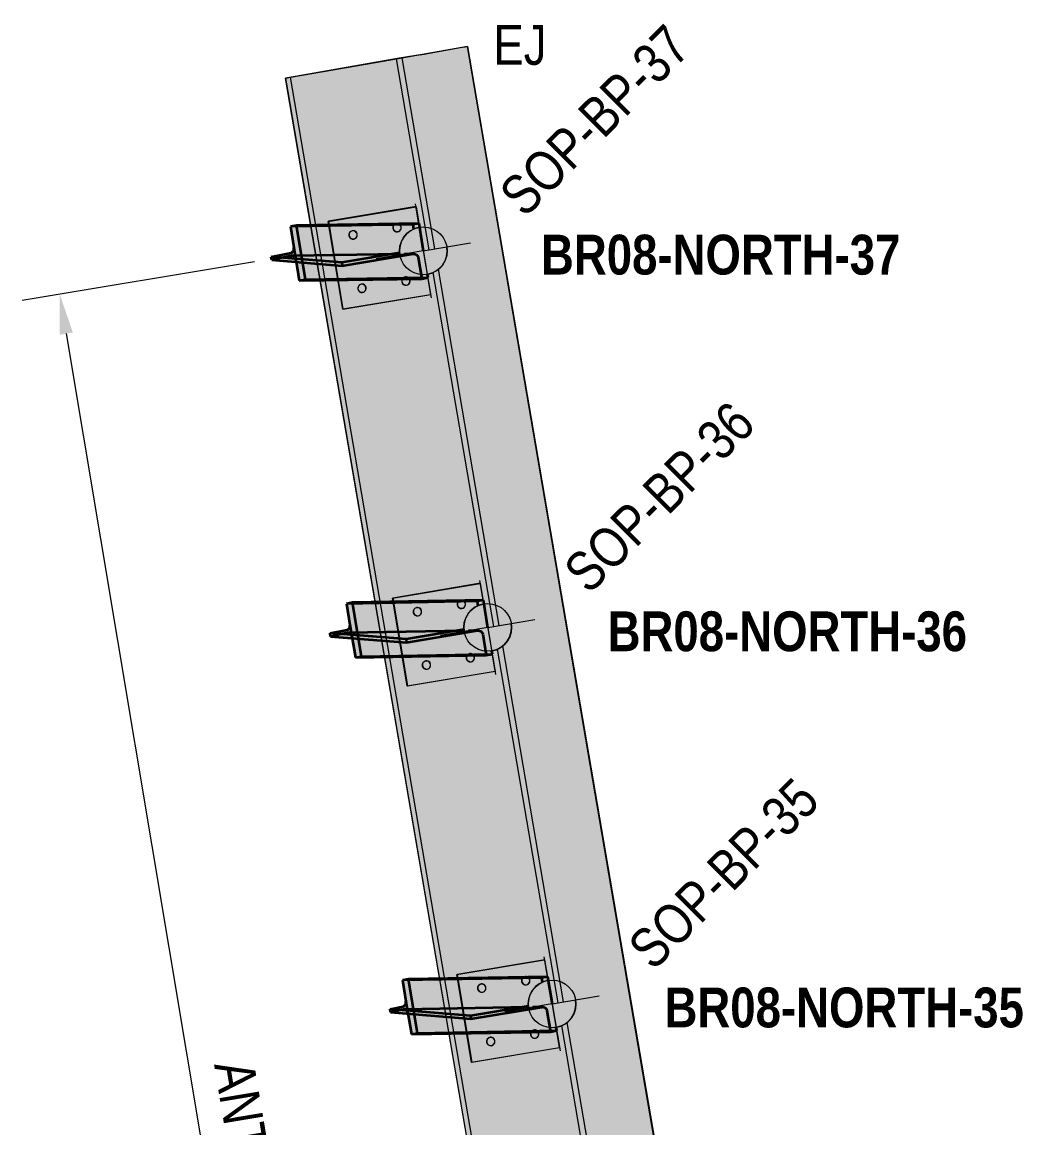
# Model space of a CAD drawing. Header units: metres. Extents: x 4 to 45, y -1 to 1222.
# Drawn here: x 41.039 to 44.187, y 1218.889 to 1222.362 of the extents above; entities that cross this region are included whole.
import ezdxf

# ---------------------------------------------------------------- set-up
doc = ezdxf.new("R2010")
doc.units = ezdxf.units.M
doc.layers.get('Defpoints').update_dxf_attribs({"color": 41})
for name, color, linetype, lineweight in [('A-ANNO-DIMS', 7, 'Continuous', 9), ('A-ANNO-NOTE', 7, 'Continuous', 9), ('A-FLOR', 7, 'Continuous', 50), ('A-GENM', 7, 'Continuous', 35), ('A-GENM-IDEN', 7, 'Continuous', 18), ('G-ANNO-TEXT', 7, 'Continuous', 9), ('S-FNDN-IDEN', 7, 'Continuous', 18), ('S-FSTN', 7, 'Continuous', 18)]:
    doc.layers.add(name, color=color, linetype=linetype, lineweight=lineweight)
doc.styles.add('Arial Narrow_4', font='ARIALN.TTF', dxfattribs={"height": 0.125})
doc.styles.add('Arial Narrow_B_1', font='ARIALNB.TTF', dxfattribs={"height": 0.125})
doc.dimstyles.new('Dimension_Standard_O__mm_', dxfattribs={"dimscale": 0.3048, "dimtxt": 0.127929, "dimasz": 0.410105, "dimexe": 0.393701, "dimexo": 0.246063, "dimgap": 0.246063, "dimtad": 1, "dimdec": 0, "dimlfac": 1000, "dimzin": 0, "dimdsep": 46, "dimtxsty": 'Arial Narrow_4', "dimsah": 1, "dimcen": 0.09, "dimaunit": 1, "dimadec": 4, "dimazin": 0, "dimtfac": 1, "dimtdec": 4, "dimtix": 1, "dimtmove": 0, "dimatfit": 3, "dimfxl": 1, "dimtvp": 1, "dimtfill": 1, "dimtolj": 1, "dimtzin": 0, "dimlwd": 18, "dimlwe": 18, "dimarcsym": 2})

# ---------------------------------------------------------------- blocks, each defined once
blk = doc.blocks.new('BR08_GEN_POST_0 - 360UB_BASE-V17-DRG-2873221 - NORTHERN SCREEN POST - PLAN')
at = {"layer": 'A-GENM', "true_color": 0xc0c0c0}
for points in [[(339.5281, 1219.1831), (339.5472, 1219.1863), (339.5188, 1219.3559), (339.4997, 1219.3527), (339.5171, 1219.2491)], [(339.5171, 1219.2491), (339.511, 1219.2839), (339.5102, 1219.2785), (339.5077, 1219.2741), (339.504, 1219.2712), (339.5019, 1219.2705), (339.461, 1219.2621), (339.4626, 1219.2523), (339.5057, 1219.2608), (339.5102, 1219.2596), (339.5139, 1219.2564), (339.5164, 1219.2518)], [(339.5173, 1219.2477), (339.5164, 1219.2518), (339.5139, 1219.2564), (339.5101, 1219.2596), (339.506, 1219.2607), (339.5019, 1219.2603), (339.4626, 1219.2523), (339.5171, 1219.2477)], [(339.5281, 1219.1831), (339.9652, 1219.1908), (339.9848, 1219.1941), (339.5472, 1219.1863), (339.538, 1219.1848)]]:
    blk.add_hatch(color=9, dxfattribs=at).paths.add_polyline_path(points)
h = blk.add_hatch(color=9, dxfattribs=at)
h.paths.add_polyline_path([(339.5472, 1219.1863), (339.9848, 1219.1941), (339.9831, 1219.2044), (339.9824, 1219.2048), (339.97, 1219.2782), (339.9707, 1219.2783), (339.9564, 1219.3636), (339.5188, 1219.3559), (339.538, 1219.2414)])
h.paths.add_polyline_path([(339.896, 1219.2657), (339.8951, 1219.2745), (339.8951, 1219.2824), (339.896, 1219.2902), (339.8978, 1219.2985), (339.9003, 1219.306), (339.9038, 1219.3135), (339.9081, 1219.3205), (339.9131, 1219.327), (339.9187, 1219.333), (339.925, 1219.3382), (339.9319, 1219.3428), (339.9392, 1219.3466), (339.9468, 1219.3495), (339.9548, 1219.3516), (339.9576, 1219.3516), (339.9697, 1219.2782), (339.8964, 1219.2658)])
at = {"layer": 'A-GENM'}
for p, q in [((339.9368, 1219.3604), (339.4997, 1219.3527)), ((339.5188, 1219.3559), (339.4997, 1219.3527)), ((339.4997, 1219.3527), (339.5108, 1219.2866)), ((339.9564, 1219.3636), (339.5188, 1219.3559)), ((339.5472, 1219.1863), (339.5188, 1219.3559)), ((339.9564, 1219.3636), (339.9368, 1219.3604)), ((339.9368, 1219.3604), (339.9391, 1219.3465)), ((339.9709, 1219.277), (339.9564, 1219.3636)), ((339.5108, 1219.2866), (339.5171, 1219.2491)), ((339.461, 1219.2621), (339.5019, 1219.2705)), ((339.7135, 1219.241), (339.461, 1219.2621)), ((339.4626, 1219.2523), (339.461, 1219.2621)), ((339.5035, 1219.2606), (339.4626, 1219.2523)), ((339.4626, 1219.2523), (339.7152, 1219.2311)), ((339.8957, 1219.2677), (339.5052, 1219.2608)), ((339.5171, 1219.2491), (339.5281, 1219.1831)), ((339.8953, 1219.2713), (339.7135, 1219.241)), ((339.7135, 1219.241), (339.7152, 1219.2311)), ((339.7152, 1219.2311), (339.9378, 1219.2683)), ((339.9399, 1219.2685), (339.9095, 1219.268)), ((339.9541, 1219.2568), (339.9652, 1219.1908)), ((339.9848, 1219.1941), (339.9831, 1219.2044)), ((339.5281, 1219.1831), (339.9652, 1219.1908)), ((339.5281, 1219.1831), (339.5472, 1219.1863)), ((339.5472, 1219.1863), (339.9848, 1219.1941)), ((339.9652, 1219.1908), (339.9848, 1219.1941))]:
    blk.add_line(p, q, dxfattribs=at)
at = {"layer": 'A-GENM', "flags": 128}
for points in [[(339.5019, 1219.2705), (339.504, 1219.2712), (339.506, 1219.2724), (339.5077, 1219.2741), (339.5091, 1219.2762), (339.5102, 1219.2785), (339.5108, 1219.2811), (339.511, 1219.2839), (339.5108, 1219.2866)], [(339.5171, 1219.2491), (339.5164, 1219.2518), (339.5153, 1219.2542), (339.5139, 1219.2564), (339.5121, 1219.2582), (339.5101, 1219.2596), (339.508, 1219.2605), (339.5057, 1219.2608), (339.5035, 1219.2606)], [(339.9378, 1219.2683), (339.941, 1219.2685), (339.9441, 1219.268), (339.9471, 1219.2668), (339.9496, 1219.2649), (339.9518, 1219.2626), (339.9533, 1219.2599), (339.9541, 1219.2568)]]:
    blk.add_lwpolyline(points, dxfattribs=at)
blk = doc.blocks.new('BR08_GEN_POST_0 - 360UB_BASE-8745843-DRG-2873221 - NORTHERN SCREEN POST - PLAN')
at = {"layer": 'A-GENM', "true_color": 0xc0c0c0}
for points in [[(339.3523, 1220.3657), (339.3714, 1220.3689), (339.3429, 1220.5385), (339.3237, 1220.5352), (339.3509, 1220.3736)], [(339.3412, 1220.4317), (339.3351, 1220.4664), (339.3343, 1220.4611), (339.3318, 1220.4567), (339.3281, 1220.4538), (339.326, 1220.4531), (339.2727, 1220.4422), (339.2743, 1220.4323), (339.3299, 1220.4434), (339.3343, 1220.4422), (339.338, 1220.439), (339.3405, 1220.4344)], [(339.342, 1220.427), (339.3405, 1220.4344), (339.338, 1220.439), (339.3342, 1220.4422), (339.3301, 1220.4433), (339.326, 1220.4429), (339.2743, 1220.4323), (339.3417, 1220.427)], [(339.3523, 1220.3657), (339.7656, 1220.3736), (339.7827, 1220.3765), (339.3714, 1220.3689)]]:
    blk.add_hatch(color=9, dxfattribs=at).paths.add_polyline_path(points)
h = blk.add_hatch(color=9, dxfattribs=at)
h.paths.add_polyline_path([(339.3714, 1220.3689), (339.7827, 1220.3765), (339.781, 1220.3868), (339.7802, 1220.3872), (339.7678, 1220.4606), (339.7685, 1220.4608), (339.7539, 1220.5461), (339.3429, 1220.5385), (339.3706, 1220.3736)])
h.paths.add_polyline_path([(339.6938, 1220.4481), (339.6929, 1220.457), (339.6929, 1220.4649), (339.6937, 1220.4727), (339.6955, 1220.4807), (339.6981, 1220.4885), (339.7024, 1220.4973), (339.7059, 1220.503), (339.7109, 1220.5095), (339.7165, 1220.5154), (339.7228, 1220.5207), (339.7297, 1220.5252), (339.737, 1220.529), (339.7446, 1220.532), (339.7539, 1220.5343), (339.7553, 1220.5341), (339.7678, 1220.4606), (339.6942, 1220.4482)])
at = {"layer": 'A-GENM'}
for p, q in [((339.7345, 1220.5428), (339.3237, 1220.5352)), ((339.3429, 1220.5385), (339.3237, 1220.5352)), ((339.3237, 1220.5352), (339.3349, 1220.4692)), ((339.7541, 1220.5461), (339.3429, 1220.5385)), ((339.3714, 1220.3689), (339.3429, 1220.5385)), ((339.7541, 1220.5461), (339.7345, 1220.5428)), ((339.7345, 1220.5428), (339.7369, 1220.529)), ((339.7687, 1220.4595), (339.7541, 1220.5461)), ((339.2727, 1220.4422), (339.326, 1220.4531)), ((339.3349, 1220.4692), (339.3412, 1220.4317)), ((339.6931, 1220.4537), (339.5113, 1220.4233)), ((339.5113, 1220.4233), (339.2727, 1220.4422)), ((339.2743, 1220.4323), (339.2727, 1220.4422)), ((339.3276, 1220.4432), (339.2743, 1220.4323)), ((339.2743, 1220.4323), (339.513, 1220.4134)), ((339.6935, 1220.4501), (339.3293, 1220.4434)), ((339.3412, 1220.4317), (339.3523, 1220.3657)), ((339.5113, 1220.4233), (339.513, 1220.4134)), ((339.513, 1220.4134), (339.7356, 1220.4507)), ((339.7377, 1220.4509), (339.707, 1220.4504)), ((339.752, 1220.4393), (339.7631, 1220.3732)), ((339.7827, 1220.3765), (339.781, 1220.3868)), ((339.3523, 1220.3657), (339.7631, 1220.3732)), ((339.3523, 1220.3657), (339.3714, 1220.3689)), ((339.3714, 1220.3689), (339.7827, 1220.3765)), ((339.7631, 1220.3732), (339.7827, 1220.3765))]:
    blk.add_line(p, q, dxfattribs=at)
at = {"layer": 'A-GENM', "flags": 128}
for points in [[(339.326, 1220.4531), (339.3281, 1220.4538), (339.3301, 1220.455), (339.3318, 1220.4567), (339.3332, 1220.4588), (339.3343, 1220.4611), (339.3349, 1220.4637), (339.3351, 1220.4664), (339.3349, 1220.4692)], [(339.3412, 1220.4317), (339.3405, 1220.4344), (339.3394, 1220.4368), (339.338, 1220.439), (339.3362, 1220.4408), (339.3342, 1220.4422), (339.3321, 1220.4431), (339.3299, 1220.4434), (339.3276, 1220.4432)], [(339.7356, 1220.4507), (339.7388, 1220.4509), (339.7419, 1220.4504), (339.7449, 1220.4492), (339.7474, 1220.4474), (339.7496, 1220.445), (339.7511, 1220.4423), (339.752, 1220.4393)]]:
    blk.add_lwpolyline(points, dxfattribs=at)
blk = doc.blocks.new('BR08_GEN_POST_0 - 360UB_BASE-8745847-DRG-2873221 - NORTHERN SCREEN POST - PLAN')
at = {"layer": 'A-GENM', "true_color": 0xc0c0c0}
for points in [[(339.1758, 1221.5502), (339.195, 1221.5534), (339.1669, 1221.7231), (339.1477, 1221.7198), (339.1659, 1221.6104)], [(339.089, 1221.6152), (339.1536, 1221.628), (339.1581, 1221.6267), (339.1617, 1221.6236), (339.1642, 1221.6189), (339.1649, 1221.6163), (339.1589, 1221.651), (339.1581, 1221.6457), (339.1556, 1221.6413), (339.1519, 1221.6384), (339.1497, 1221.6377), (339.0874, 1221.6251)], [(339.1661, 1221.6089), (339.1642, 1221.6189), (339.1617, 1221.6236), (339.158, 1221.6268), (339.1539, 1221.6279), (339.1497, 1221.6275), (339.089, 1221.6152), (339.1649, 1221.609)], [(339.1758, 1221.5502), (339.5606, 1221.5561), (339.5802, 1221.5594), (339.195, 1221.5534)]]:
    blk.add_hatch(color=9, dxfattribs=at).paths.add_polyline_path(points)
h = blk.add_hatch(color=9, dxfattribs=at)
h.paths.add_polyline_path([(339.195, 1221.5534), (339.5802, 1221.5594), (339.5734, 1221.5968), (339.5655, 1221.6435), (339.5662, 1221.6436), (339.5521, 1221.729), (339.1669, 1221.7231), (339.1855, 1221.6104)])
h.paths.add_polyline_path([(339.4915, 1221.631), (339.4906, 1221.6398), (339.4906, 1221.6478), (339.4915, 1221.6556), (339.4932, 1221.6636), (339.4959, 1221.6714), (339.4993, 1221.6788), (339.5036, 1221.6858), (339.5086, 1221.6924), (339.5143, 1221.6983), (339.5206, 1221.7036), (339.5274, 1221.7081), (339.5347, 1221.7119), (339.5424, 1221.7149), (339.5503, 1221.717), (339.5531, 1221.717), (339.5655, 1221.6435), (339.492, 1221.6311)])
at = {"layer": 'A-GENM'}
for p, q in [((339.5325, 1221.7258), (339.1477, 1221.7198)), ((339.1669, 1221.7231), (339.1477, 1221.7198)), ((339.1477, 1221.7198), (339.1587, 1221.6538)), ((339.5521, 1221.729), (339.1669, 1221.7231)), ((339.195, 1221.5534), (339.1669, 1221.7231)), ((339.5521, 1221.729), (339.5325, 1221.7258)), ((339.5325, 1221.7258), (339.5348, 1221.7119)), ((339.5664, 1221.6423), (339.5521, 1221.729)), ((339.0874, 1221.6251), (339.1497, 1221.6377)), ((339.1587, 1221.6538), (339.1649, 1221.6163)), ((339.4908, 1221.6368), (339.309, 1221.6068)), ((339.3106, 1221.5969), (339.5333, 1221.6337)), ((339.5354, 1221.6339), (339.5059, 1221.6334)), ((339.309, 1221.6068), (339.0874, 1221.6251)), ((339.089, 1221.6152), (339.0874, 1221.6251)), ((339.1514, 1221.6278), (339.089, 1221.6152)), ((339.089, 1221.6152), (339.3106, 1221.5969)), ((339.4912, 1221.6332), (339.1531, 1221.628)), ((339.1649, 1221.6163), (339.1758, 1221.5502)), ((339.309, 1221.6068), (339.3106, 1221.5969)), ((339.5496, 1221.6222), (339.5606, 1221.5561)), ((339.5802, 1221.5594), (339.5785, 1221.5697)), ((339.1758, 1221.5502), (339.5606, 1221.5561)), ((339.1758, 1221.5502), (339.195, 1221.5534)), ((339.195, 1221.5534), (339.5802, 1221.5594)), ((339.5606, 1221.5561), (339.5802, 1221.5594))]:
    blk.add_line(p, q, dxfattribs=at)
at = {"layer": 'A-GENM', "flags": 128}
for points in [[(339.1497, 1221.6377), (339.1519, 1221.6384), (339.1539, 1221.6396), (339.1556, 1221.6413), (339.157, 1221.6433), (339.1581, 1221.6457), (339.1587, 1221.6483), (339.1589, 1221.651), (339.1587, 1221.6538)], [(339.5333, 1221.6337), (339.5365, 1221.6339), (339.5396, 1221.6333), (339.5425, 1221.6321), (339.5451, 1221.6303), (339.5472, 1221.628), (339.5488, 1221.6252), (339.5496, 1221.6222)], [(339.1649, 1221.6163), (339.1642, 1221.6189), (339.1632, 1221.6214), (339.1617, 1221.6236), (339.16, 1221.6254), (339.158, 1221.6268), (339.1558, 1221.6276), (339.1536, 1221.628), (339.1514, 1221.6278)]]:
    blk.add_lwpolyline(points, dxfattribs=at)
blk = doc.blocks.new('Barrier Post Column Base Plate - 25mm-V24-DRG-2873221 - NORTHERN SCREEN POST - PLAN')
at = {"layer": 'S-FSTN'}
for p, q in [((339.6708, 1219.3701), (339.9468, 1219.4162)), ((339.9475, 1219.4169), (339.6714, 1219.3708)), ((339.9468, 1219.4162), (339.9475, 1219.4169)), ((339.9468, 1219.4162), (339.9931, 1219.1402)), ((339.9709, 1219.277), (339.9475, 1219.4169)), ((339.6708, 1219.3701), (339.6714, 1219.3708)), ((339.7171, 1219.0941), (339.6708, 1219.3701)), ((339.6714, 1219.3708), (339.7177, 1219.0947)), ((339.8783, 1219.3602), (339.8776, 1219.3596)), ((339.8962, 1219.3414), (339.8969, 1219.3421)), ((339.7402, 1219.3372), (339.7396, 1219.3365)), ((339.7582, 1219.3183), (339.7588, 1219.319)), ((339.9938, 1219.1408), (339.9831, 1219.2044)), ((339.7683, 1219.1696), (339.7677, 1219.1689)), ((339.9064, 1219.1926), (339.9057, 1219.1919)), ((339.9243, 1219.1738), (339.925, 1219.1744)), ((339.9931, 1219.1402), (339.7171, 1219.0941)), ((339.7177, 1219.0947), (339.9938, 1219.1408)), ((339.7863, 1219.1507), (339.7869, 1219.1514)), ((339.9938, 1219.1408), (339.9931, 1219.1402)), ((339.7171, 1219.0941), (339.7177, 1219.0947))]:
    blk.add_line(p, q, dxfattribs=at)
for centre, start_param, end_param in [((339.7495, 1219.3281), 2.510573, 5.652166), ((339.8869, 1219.3505), 5.652166, 8.793758), ((339.8876, 1219.3511), 5.652166, 8.793758), ((339.8869, 1219.3505), 2.510573, 5.652166), ((339.8876, 1219.3511), 2.510573, 5.652166), ((339.7489, 1219.3274), 5.652166, 8.793758), ((339.7495, 1219.3281), 5.652166, 8.793758), ((339.7489, 1219.3274), 2.510573, 5.652166), ((339.777, 1219.1598), 5.652166, 8.793758), ((339.7776, 1219.1605), 5.652166, 8.793758), ((339.777, 1219.1598), 2.510573, 5.652166), ((339.7776, 1219.1605), 2.510573, 5.652166), ((339.915, 1219.1829), 5.652166, 8.793758), ((339.9157, 1219.1835), 5.652166, 8.793758), ((339.915, 1219.1829), 2.510573, 5.652166), ((339.9157, 1219.1835), 2.510573, 5.652166)]:
    blk.add_ellipse(centre, major_axis=(-0.0093, 0.00909), ratio=0.999317, start_param=start_param, end_param=end_param, dxfattribs=at)
blk = doc.blocks.new('Barrier Post Column Base Plate - 25mm-V25-DRG-2873221 - NORTHERN SCREEN POST - PLAN')
at = {"layer": 'S-FSTN'}
for p, q in [((339.4685, 1220.5524), (339.7445, 1220.5987)), ((339.7452, 1220.5993), (339.4692, 1220.5531)), ((339.7445, 1220.5987), (339.7452, 1220.5993)), ((339.7445, 1220.5987), (339.791, 1220.3226)), ((339.7687, 1220.4595), (339.7452, 1220.5993)), ((339.4685, 1220.5524), (339.4692, 1220.5531)), ((339.515, 1220.2763), (339.4685, 1220.5524)), ((339.4692, 1220.5531), (339.5156, 1220.277)), ((339.676, 1220.5426), (339.6754, 1220.542)), ((339.6939, 1220.5238), (339.6946, 1220.5244)), ((339.538, 1220.5195), (339.5374, 1220.5188)), ((339.5559, 1220.5006), (339.5566, 1220.5013)), ((339.7916, 1220.3233), (339.781, 1220.3868)), ((339.5662, 1220.3519), (339.5656, 1220.3512)), ((339.7042, 1220.375), (339.7036, 1220.3744)), ((339.7222, 1220.3562), (339.7228, 1220.3568)), ((339.791, 1220.3226), (339.515, 1220.2763)), ((339.5156, 1220.277), (339.7916, 1220.3233)), ((339.5841, 1220.333), (339.5848, 1220.3337)), ((339.7916, 1220.3233), (339.791, 1220.3226)), ((339.515, 1220.2763), (339.5156, 1220.277))]:
    blk.add_line(p, q, dxfattribs=at)
for centre, start_param, end_param in [((339.5466, 1220.5097), 5.653951, 8.795543), ((339.5473, 1220.5104), 5.653951, 8.795543), ((339.5466, 1220.5097), 2.512358, 5.653951), ((339.5473, 1220.5104), 2.512358, 5.653951), ((339.6847, 1220.5329), 5.653951, 8.795543), ((339.6853, 1220.5335), 5.653951, 8.795543), ((339.6847, 1220.5329), 2.512358, 5.653951), ((339.6853, 1220.5335), 2.512358, 5.653951), ((339.5749, 1220.3421), 5.653951, 8.795543), ((339.5755, 1220.3428), 5.653951, 8.795543), ((339.5749, 1220.3421), 2.512358, 5.653951), ((339.5755, 1220.3428), 2.512358, 5.653951), ((339.7129, 1220.3653), 5.653951, 8.795543), ((339.7135, 1220.3659), 5.653951, 8.795543), ((339.7129, 1220.3653), 2.512358, 5.653951), ((339.7135, 1220.3659), 2.512358, 5.653951)]:
    blk.add_ellipse(centre, major_axis=(-0.00929, 0.0091), ratio=0.999314, start_param=start_param, end_param=end_param, dxfattribs=at)
blk = doc.blocks.new('Barrier Post Column Base Plate - 25mm-V26-DRG-2873221 - NORTHERN SCREEN POST - PLAN')
at = {"layer": 'S-FSTN'}
for p, q in [((339.2665, 1221.736), (339.5426, 1221.7816)), ((339.5433, 1221.7823), (339.2671, 1221.7367)), ((339.5426, 1221.7816), (339.5433, 1221.7823)), ((339.5426, 1221.7816), (339.5884, 1221.5054)), ((339.5664, 1221.6423), (339.5433, 1221.7823)), ((339.2665, 1221.736), (339.2671, 1221.7367)), ((339.3122, 1221.4599), (339.2665, 1221.736)), ((339.2671, 1221.7367), (339.3129, 1221.4605)), ((339.3359, 1221.703), (339.3352, 1221.7023)), ((339.4739, 1221.7257), (339.4733, 1221.7251)), ((339.4918, 1221.7069), (339.4925, 1221.7075)), ((339.3538, 1221.6841), (339.3544, 1221.6847)), ((339.589, 1221.5061), (339.5785, 1221.5697)), ((339.3636, 1221.5353), (339.363, 1221.5346)), ((339.5017, 1221.5581), (339.5011, 1221.5574)), ((339.5196, 1221.5392), (339.5203, 1221.5398)), ((339.5884, 1221.5054), (339.3122, 1221.4599)), ((339.3129, 1221.4605), (339.589, 1221.5061)), ((339.3815, 1221.5164), (339.3822, 1221.5171)), ((339.589, 1221.5061), (339.5884, 1221.5054)), ((339.3122, 1221.4599), (339.3129, 1221.4605))]:
    blk.add_line(p, q, dxfattribs=at)
for centre, start_param, end_param in [((339.3445, 1221.6932), 5.652505, 8.794097), ((339.3451, 1221.6938), 5.652505, 8.794097), ((339.3445, 1221.6932), 2.510912, 5.652505), ((339.3451, 1221.6938), 2.510912, 5.652505), ((339.4826, 1221.716), 5.652505, 8.794097), ((339.4832, 1221.7166), 5.652505, 8.794097), ((339.4826, 1221.716), 2.510912, 5.652505), ((339.4832, 1221.7166), 2.510912, 5.652505), ((339.3723, 1221.5255), 5.652505, 8.794097), ((339.3729, 1221.5262), 5.652505, 8.794097), ((339.3723, 1221.5255), 2.510912, 5.652505), ((339.3729, 1221.5262), 2.510912, 5.652505), ((339.5103, 1221.5483), 5.652505, 8.794097), ((339.511, 1221.5489), 5.652505, 8.794097), ((339.5103, 1221.5483), 2.510912, 5.652505), ((339.511, 1221.5489), 2.510912, 5.652505)]:
    blk.add_ellipse(centre, major_axis=(-0.00928, 0.00911), ratio=0.999312, start_param=start_param, end_param=end_param, dxfattribs=at)
blk = doc.blocks.new('DIMBLOCK2-DRG-2873221 - NORTHERN SCREEN POST - PLAN')
at = {"layer": 'A-ANNO-DIMS', "color": 0, "lineweight": 18, "transparency": 16777216}
for p, q in [((41.7695, 1221.6095), (41.0394, 1221.4871)), ((42.5246, 1213.3543), (41.1784, 1221.3837)), ((42.8732, 1213.286), (42.4269, 1213.2111))]:
    blk.add_line(p, q, dxfattribs=at)
at = {"layer": 'A-ANNO-DIMS', "color": 0, "transparency": 16777216}
for points in [[(41.1989, 1221.3871), (41.1579, 1221.3802), (41.1577, 1221.507)], [(42.5451, 1213.3577), (42.504, 1213.3508), (42.5452, 1213.231)]]:
    blk.add_solid(points, dxfattribs=at)
at = {"layer": 'Defpoints', "color": 0, "transparency": 16777216}
for p in [(41.8434, 1221.6219), (41.1577, 1221.507), (42.9472, 1213.2984)]:
    blk.add_point(p, dxfattribs=at)
at = {"layer": 'A-ANNO-DIMS', "color": 0, "lineweight": 18, "transparency": 16777216, "insert": (41.9892, 1217.3921), "char_height": 0.125, "width": 4.161953, "attachment_point": 5, "rotation": 279.5172, "style": 'Arial Narrow_4', "bg_fill": 3, "box_fill_scale": 1.1, "bg_fill_color": 256, "bg_fill_true_color": 13158600, "bg_fill_transparency": 0}
blk.add_mtext('\\A1;ANTI-THROW SCREEN ON CAST IN-SITU BARRIER', dxfattribs=at)

msp = doc.modelspace()

# ---------------------------------------------------------------- hatches: boundary and pattern name
at = {"layer": 'A-ANNO-NOTE', "lineweight": 5, "true_color": 0x808080}
for points in [[(42.2263, 1221.631), (42.3002, 1221.6435), (42.2877, 1221.7175), (42.2797, 1221.7157), (42.2719, 1221.713), (42.2645, 1221.7095), (42.2575, 1221.7052), (42.251, 1221.7001), (42.2451, 1221.6944), (42.2399, 1221.6881), (42.2354, 1221.6812), (42.2316, 1221.6739), (42.2287, 1221.6662), (42.2267, 1221.6582), (42.2255, 1221.6501), (42.2252, 1221.6419), (42.2258, 1221.6337)], [(42.3127, 1221.5696), (42.3207, 1221.5714), (42.3285, 1221.5741), (42.3359, 1221.5776), (42.3447, 1221.5831), (42.3494, 1221.5869), (42.3553, 1221.5926), (42.3605, 1221.599), (42.365, 1221.6058), (42.3688, 1221.6131), (42.3717, 1221.6208), (42.3737, 1221.6288), (42.3749, 1221.6369), (42.3752, 1221.6451), (42.3746, 1221.6533), (42.3742, 1221.656), (42.3002, 1221.6435), (42.3058, 1221.6104)], [(42.4285, 1220.4481), (42.5025, 1220.4606), (42.49, 1220.5346), (42.482, 1220.5328), (42.4742, 1220.5301), (42.4668, 1220.5266), (42.4598, 1220.5223), (42.4533, 1220.5173), (42.4474, 1220.5115), (42.4421, 1220.5052), (42.4371, 1220.4973), (42.4339, 1220.491), (42.431, 1220.4833), (42.4289, 1220.4754), (42.4278, 1220.4672), (42.4275, 1220.459), (42.4281, 1220.4508)], [(42.515, 1220.3867), (42.523, 1220.3885), (42.5308, 1220.3912), (42.5382, 1220.3947), (42.5452, 1220.399), (42.5517, 1220.404), (42.5576, 1220.4098), (42.5628, 1220.4161), (42.5673, 1220.423), (42.5711, 1220.4303), (42.574, 1220.438), (42.576, 1220.4459), (42.5772, 1220.454), (42.5775, 1220.4623), (42.5768, 1220.4704), (42.5764, 1220.4732), (42.5025, 1220.4606), (42.5046, 1220.4481)], [(42.6307, 1219.2657), (42.7047, 1219.2782), (42.6922, 1219.3521), (42.6842, 1219.3503), (42.6764, 1219.3477), (42.669, 1219.3441), (42.662, 1219.3398), (42.6555, 1219.3348), (42.6496, 1219.3291), (42.6444, 1219.3227), (42.6398, 1219.3159), (42.6361, 1219.3086), (42.6325, 1219.2985), (42.6312, 1219.2929), (42.63, 1219.2848), (42.6297, 1219.2766), (42.6303, 1219.2684)], [(42.7172, 1219.2042), (42.7252, 1219.2061), (42.733, 1219.2087), (42.7404, 1219.2122), (42.7474, 1219.2165), (42.7539, 1219.2216), (42.7598, 1219.2273), (42.765, 1219.2336), (42.7695, 1219.2405), (42.7733, 1219.2478), (42.7764, 1219.2562), (42.7782, 1219.2635), (42.7794, 1219.2716), (42.7797, 1219.2798), (42.779, 1219.288), (42.7786, 1219.2907), (42.7047, 1219.2782), (42.7077, 1219.2606)]]:
    msp.add_hatch(color=8, dxfattribs=at).paths.add_polyline_path(points)
at = {"layer": 'A-FLOR', "true_color": 0xe1e1e1}
msp.add_hatch(color=254, dxfattribs=at).paths.add_polyline_path([(43.8842, 1212.6008), (44.09, 1212.6358), (42.4391, 1222.2856), (42.2341, 1222.2499), (42.3367, 1221.6497), (42.3742, 1221.6555), (42.3751, 1221.6472), (42.3751, 1221.6393), (42.3742, 1221.6315), (42.3725, 1221.6235), (42.3698, 1221.6157), (42.3664, 1221.6082), (42.3621, 1221.6012), (42.3571, 1221.5947), (42.3514, 1221.5887), (42.3478, 1221.5852), (42.539, 1220.4668), (42.5765, 1220.4726), (42.5774, 1220.4643), (42.5774, 1220.4564), (42.5765, 1220.4486), (42.5748, 1220.4406), (42.5721, 1220.4328), (42.5687, 1220.4254), (42.5644, 1220.4183), (42.5594, 1220.4118), (42.5537, 1220.4059), (42.5501, 1220.4023), (42.7412, 1219.2844), (42.7787, 1219.2902), (42.7796, 1219.2819), (42.7796, 1219.2739), (42.7787, 1219.2662), (42.7764, 1219.2562), (42.7743, 1219.2504), (42.7709, 1219.2429), (42.7666, 1219.2359), (42.7616, 1219.2294), (42.7547, 1219.2223), (42.7523, 1219.2198), (42.9434, 1218.102), (42.9809, 1218.1078), (42.9818, 1218.0995), (42.9818, 1218.0916), (42.9809, 1218.0838), (42.9791, 1218.0758), (42.9765, 1218.068), (42.9731, 1218.0605), (42.9688, 1218.0535), (42.9638, 1218.047), (42.958, 1218.0409), (42.9545, 1218.0375), (43.1458, 1216.9186), (43.1825, 1216.9248), (43.1834, 1216.916), (43.1834, 1216.9085), (43.1825, 1216.9003), (43.1808, 1216.8923), (43.1782, 1216.8845), (43.1747, 1216.877), (43.1704, 1216.87), (43.1654, 1216.8635), (43.1598, 1216.8576), (43.1567, 1216.8549), (43.3481, 1215.7358), (43.3848, 1215.7415), (43.3857, 1215.7332), (43.3857, 1215.7252), (43.3848, 1215.7175), (43.3831, 1215.7094), (43.3804, 1215.7016), (43.377, 1215.6942), (43.3727, 1215.6872), (43.3677, 1215.6807), (43.3612, 1215.674), (43.359, 1215.672), (43.551, 1214.5525), (43.5872, 1214.5581), (43.5881, 1214.5498), (43.588, 1214.5418), (43.5872, 1214.5338), (43.5854, 1214.526), (43.5828, 1214.5182), (43.5793, 1214.5108), (43.5751, 1214.5038), (43.5701, 1214.4972), (43.5633, 1214.4903), (43.5613, 1214.4886), (43.7526, 1213.3701), (43.7901, 1213.3759), (43.791, 1213.3676), (43.7909, 1213.3597), (43.7901, 1213.3519), (43.7883, 1213.3439), (43.7857, 1213.3361), (43.7822, 1213.3287), (43.778, 1213.3216), (43.773, 1213.3151), (43.7673, 1213.3092), (43.7637, 1213.3056), (43.88, 1212.6252)])
h = msp.add_hatch(color=254, dxfattribs=at)
h.paths.add_polyline_path([(43.533, 1212.5409), (43.8665, 1212.5977), (43.7469, 1213.2956), (43.7392, 1213.2926), (43.7293, 1213.29), (43.731, 1213.2798), (43.7114, 1213.2765), (43.4082, 1213.271), (43.5048, 1212.7059)])
h.paths.add_polyline_path([(43.7168, 1213.3641), (43.7349, 1213.3671), (43.5449, 1214.4781), (43.5389, 1214.4756), (43.5287, 1214.4727), (43.5271, 1214.4721), (43.5287, 1214.4626), (43.5091, 1214.4593), (43.2059, 1214.4537), (43.3787, 1213.4434), (43.7024, 1213.4494), (43.7165, 1213.3656)])
h.paths.add_polyline_path([(43.5146, 1214.5463), (43.5327, 1214.5494), (43.3425, 1215.6616), (43.3358, 1215.6588), (43.3263, 1215.6561), (43.3247, 1215.6555), (43.3263, 1215.646), (43.3067, 1215.6427), (43.0035, 1215.6374), (43.1764, 1214.6262), (43.5002, 1214.6322), (43.5144, 1214.5477)])
h.paths.add_polyline_path([(43.3123, 1215.7297), (43.3303, 1215.7328), (43.1403, 1216.8444), (43.134, 1216.8418), (43.124, 1216.839), (43.1224, 1216.8384), (43.124, 1216.8289), (43.1044, 1216.8256), (42.8012, 1216.8202), (42.974, 1215.8099), (43.2979, 1215.8156), (43.3121, 1215.7305)])
h.paths.add_polyline_path([(43.11, 1216.9126), (43.1281, 1216.9156), (42.9377, 1218.0274), (42.928, 1218.0239), (42.92, 1218.0219), (42.9217, 1218.0117), (42.9011, 1218.0084), (42.5989, 1218.0031), (42.7717, 1216.9927), (43.0956, 1216.9984), (43.1098, 1216.9139)])
h.paths.add_polyline_path([(42.9076, 1218.0959), (42.9257, 1218.099), (42.7355, 1219.2098), (42.7278, 1219.2069), (42.7178, 1219.2042), (42.7195, 1219.1941), (42.6999, 1219.1908), (42.3967, 1219.1854), (42.5694, 1218.1756), (42.8933, 1218.1813), (42.9074, 1218.0974)])
h.paths.add_polyline_path([(42.7054, 1219.2783), (42.7235, 1219.2814), (42.5333, 1220.3923), (42.5256, 1220.3893), (42.5157, 1220.3867), (42.5174, 1220.3765), (42.4978, 1220.3732), (42.1945, 1220.3676), (42.3672, 1219.3579), (42.6911, 1219.3636), (42.7052, 1219.2798)])
h.paths.add_polyline_path([(42.5032, 1220.4608), (42.5213, 1220.4638), (42.331, 1221.5751), (42.3233, 1221.5722), (42.3132, 1221.5696), (42.3149, 1221.5594), (42.2953, 1221.5561), (41.9921, 1221.5515), (42.165, 1220.5401), (42.4889, 1220.5461), (42.503, 1220.4623)])
h.paths.add_polyline_path([(42.3009, 1221.6436), (42.319, 1221.6467), (42.2164, 1222.2468), (41.8831, 1222.1887), (41.9626, 1221.724), (42.2868, 1221.729), (42.3007, 1221.6451)])
h = msp.add_hatch(color=254, dxfattribs=at)
h.paths.add_polyline_path([(43.8665, 1212.5977), (43.8842, 1212.6008), (43.7632, 1213.3056), (43.7555, 1213.3002), (43.7471, 1213.2956), (43.853, 1212.6764)])
h.paths.add_polyline_path([(43.7349, 1213.3671), (43.7526, 1213.3701), (43.5613, 1214.4886), (43.5543, 1214.4834), (43.5477, 1214.4795), (43.545, 1214.4777), (43.7347, 1213.3683)])
h.paths.add_polyline_path([(43.5327, 1214.5494), (43.5504, 1214.5524), (43.359, 1215.672), (43.3526, 1215.6672), (43.3465, 1215.6635), (43.3426, 1215.6611), (43.5325, 1214.5504)])
h.paths.add_polyline_path([(43.3303, 1215.7328), (43.3481, 1215.7358), (43.1567, 1216.8549), (43.1503, 1216.8501), (43.1437, 1216.8461), (43.1403, 1216.8439), (43.3302, 1215.7338)])
h.paths.add_polyline_path([(43.1281, 1216.9156), (43.1458, 1216.9186), (42.954, 1218.0375), (42.9467, 1218.0323), (42.9379, 1218.0274), (43.1279, 1216.9167)])
h.paths.add_polyline_path([(42.9257, 1218.099), (42.9434, 1218.102), (42.7518, 1219.2198), (42.7449, 1219.2149), (42.7358, 1219.2098), (42.9255, 1218.1002)])
h.paths.add_polyline_path([(42.7235, 1219.2814), (42.7412, 1219.2844), (42.5496, 1220.4023), (42.5408, 1220.3962), (42.5335, 1220.3923), (42.7233, 1219.2825)])
h.paths.add_polyline_path([(42.5213, 1220.4638), (42.539, 1220.4668), (42.3473, 1221.5852), (42.339, 1221.5793), (42.3313, 1221.5751), (42.5211, 1220.465)])
h.paths.add_polyline_path([(42.319, 1221.6467), (42.3367, 1221.6497), (42.2341, 1222.2499), (42.2164, 1222.2468), (42.3188, 1221.6479)])
h = msp.add_hatch(color=254, dxfattribs=at)
h.paths.add_polyline_path([(43.3634, 1213.4432), (43.3635, 1213.4432), (43.3628, 1213.4469)])
h.paths.add_polyline_path([(43.1611, 1214.6259), (43.1612, 1214.6259), (43.1605, 1214.6294)])
h.paths.add_polyline_path([(42.9586, 1215.8096), (42.9588, 1215.8096), (42.9578, 1215.8139)])
h.paths.add_polyline_path([(42.7562, 1216.9924), (42.7565, 1216.9925), (42.7551, 1216.9984)])
h.paths.add_polyline_path([(42.5538, 1218.1753), (42.5542, 1218.1753), (42.5534, 1218.1773)])
h.paths.add_polyline_path([(42.5333, 1218.2952), (42.5333, 1218.2952), (42.532, 1218.3027)])
h.paths.add_polyline_path([(42.3515, 1219.3577), (42.352, 1219.3577), (42.1788, 1220.3674), (42.1787, 1220.3674), (42.3505, 1219.3636)])
h.paths.add_polyline_path([(42.1492, 1220.5398), (42.1499, 1220.5399), (41.9763, 1221.5512), (41.9762, 1221.5512), (42.1481, 1220.5461)])
h.paths.add_polyline_path([(41.9466, 1221.7238), (41.9474, 1221.7238), (41.8678, 1222.1861), (41.8676, 1222.1855), (41.9461, 1221.7272)])
h = msp.add_hatch(color=254, dxfattribs=at)
h.paths.add_polyline_path([(43.5182, 1212.5384), (43.533, 1212.5409), (43.4082, 1213.271), (43.393, 1213.2707), (43.5181, 1212.539)])
h.paths.add_polyline_path([(43.3635, 1213.4432), (43.3787, 1213.4434), (43.2059, 1214.4537), (43.1907, 1214.4535), (43.3627, 1213.448)])
h.paths.add_polyline_path([(43.1612, 1214.6259), (43.1764, 1214.6262), (43.0035, 1215.6374), (42.9883, 1215.6368), (43.1604, 1214.6305)])
h.paths.add_polyline_path([(42.9588, 1215.8096), (42.974, 1215.8099), (42.8012, 1216.8202), (42.786, 1216.82), (42.9578, 1215.8156)])
h.paths.add_polyline_path([(42.7565, 1216.9925), (42.7717, 1216.9927), (42.5989, 1218.0031), (42.5837, 1218.0028), (42.7555, 1216.9984)])
h.paths.add_polyline_path([(42.5542, 1218.1753), (42.5694, 1218.1756), (42.3967, 1219.1854), (42.3815, 1219.1852), (42.5539, 1218.1773)])
h.paths.add_polyline_path([(42.352, 1219.3577), (42.3672, 1219.3579), (42.1945, 1220.3676), (42.1794, 1220.3674), (42.351, 1219.3636)])
h.paths.add_polyline_path([(42.1499, 1220.5399), (42.165, 1220.5401), (41.9921, 1221.5515), (41.9769, 1221.5512), (42.1488, 1220.5461)])
h.paths.add_polyline_path([(41.9474, 1221.7238), (41.9626, 1221.724), (41.8831, 1222.1887), (41.8683, 1222.1862), (41.9465, 1221.729)])

# ---------------------------------------------------------------- linework, layer by layer
at = {"layer": 'A-ANNO-NOTE', "color": 8, "lineweight": 18, "true_color": 0x808080}
for p, q in [((42.3002, 1221.6435), (42.2752, 1221.7914)), ((42.3002, 1221.6435), (42.4481, 1221.6685)), ((42.3002, 1221.6435), (42.1523, 1221.6185)), ((42.3002, 1221.6435), (42.3252, 1221.4956)), ((42.5025, 1220.4606), (42.4775, 1220.6085)), ((42.5025, 1220.4606), (42.3546, 1220.4356)), ((42.5025, 1220.4606), (42.6504, 1220.4857)), ((42.5025, 1220.4606), (42.5275, 1220.3127)), ((42.7047, 1219.2782), (42.6797, 1219.4261)), ((42.7047, 1219.2782), (42.5568, 1219.2532)), ((42.7047, 1219.2782), (42.8526, 1219.3032)), ((42.7047, 1219.2782), (42.7297, 1219.1303))]:
    msp.add_line(p, q, dxfattribs=at)
for centre in [(42.3002, 1221.6435), (42.5025, 1220.4606), (42.7047, 1219.2782)]:
    msp.add_circle(centre, 0.075, dxfattribs=at)
for centre, start, end in [((42.3002, 1221.6435), 99.6032, 189.6032), ((42.3002, 1221.6435), 279.6032, 9.6032), ((42.5025, 1220.4606), 99.6032, 189.6032), ((42.5025, 1220.4606), 279.6032, 9.6032), ((42.7047, 1219.2782), 99.6032, 189.6032), ((42.7047, 1219.2782), 279.6032, 9.6032)]:
    msp.add_arc(centre, 0.075, start, end, dxfattribs=at)
at = {"layer": 'A-FLOR', "color": 252, "lineweight": 18, "true_color": 0x888888}
for p, q in [((44.09, 1212.6358), (42.4389, 1222.2856)), ((42.4391, 1222.2856), (44.09, 1212.6358)), ((42.2164, 1222.2468), (42.2341, 1222.2499)), ((42.319, 1221.6467), (42.2164, 1222.2468)), ((42.3367, 1221.6497), (42.2341, 1222.2499)), ((43.5183, 1212.5384), (41.8676, 1222.186)), ((41.8683, 1222.1862), (41.8831, 1222.1887)), ((43.5182, 1212.5384), (41.8683, 1222.1862)), ((43.533, 1212.5409), (41.8831, 1222.1887)), ((42.5213, 1220.4638), (42.3313, 1221.5752)), ((42.539, 1220.4668), (42.3477, 1221.5855)), ((42.7235, 1219.2814), (42.5335, 1220.3924)), ((42.7412, 1219.2844), (42.55, 1220.4026)), ((42.9257, 1218.099), (42.7357, 1219.2099)), ((42.9434, 1218.102), (42.7522, 1219.2202))]:
    msp.add_line(p, q, dxfattribs=at)
at = {"layer": 'A-FLOR', "color": 252, "lineweight": 18, "true_color": 0x888888, "flags": 128}
for points in [[(42.4389, 1222.2856), (42.3675, 1222.2732), (42.2961, 1222.2607), (42.2247, 1222.2483), (42.1532, 1222.2358), (42.0818, 1222.2234), (42.0104, 1222.2109), (41.939, 1222.1985), (41.8676, 1222.186)], [(42.2341, 1222.2499), (42.2569, 1222.2539), (42.2797, 1222.2578), (42.3024, 1222.2618), (42.3252, 1222.2658), (42.348, 1222.2698), (42.3708, 1222.2737), (42.3935, 1222.2777), (42.4163, 1222.2817), (42.4391, 1222.2856)], [(42.4391, 1222.2856), (42.4391, 1222.2856), (42.439, 1222.2856), (42.439, 1222.2856), (42.4389, 1222.2856)], [(41.8831, 1222.1887), (41.9498, 1222.2004), (42.0164, 1222.212), (42.0831, 1222.2236), (42.1498, 1222.2352), (42.2164, 1222.2468)], [(41.8676, 1222.186), (41.8676, 1222.186), (41.8677, 1222.1861), (41.8678, 1222.1861), (41.8679, 1222.1861), (41.868, 1222.1861), (41.8681, 1222.1861), (41.8682, 1222.1861), (41.8682, 1222.1861), (41.8683, 1222.1862)]]:
    msp.add_lwpolyline(points, dxfattribs=at)

# ---------------------------------------------------------------- block references
at = {"layer": 'A-GENM'}
for name in ['BR08_GEN_POST_0 - 360UB_BASE-8745847-DRG-2873221 - NORTHERN SCREEN POST - PLAN', 'BR08_GEN_POST_0 - 360UB_BASE-8745843-DRG-2873221 - NORTHERN SCREEN POST - PLAN', 'BR08_GEN_POST_0 - 360UB_BASE-V17-DRG-2873221 - NORTHERN SCREEN POST - PLAN']:
    msp.add_blockref(name, (-297.2653, 0), dxfattribs=at)
at = {"layer": 'S-FSTN'}
for name in ['Barrier Post Column Base Plate - 25mm-V26-DRG-2873221 - NORTHERN SCREEN POST - PLAN', 'Barrier Post Column Base Plate - 25mm-V25-DRG-2873221 - NORTHERN SCREEN POST - PLAN', 'Barrier Post Column Base Plate - 25mm-V24-DRG-2873221 - NORTHERN SCREEN POST - PLAN']:
    msp.add_blockref(name, (-297.2653, 0), dxfattribs=at)

# ---------------------------------------------------------------- next in the draw order: texts
at = {"layer": 'A-GENM-IDEN', "lineweight": 9, "insert": (43.0581, 1219.3295), "char_height": 0.125, "attachment_point": 1, "style": 'Arial Narrow_B_1', "bg_fill": 3, "box_fill_scale": 1, "bg_fill_color": 256, "bg_fill_true_color": 13158600, "bg_fill_transparency": 0}
msp.add_mtext('BR08-NORTH-35', dxfattribs=at)
at = {"layer": 'S-FNDN-IDEN', "lineweight": 9, "char_height": 0.125, "attachment_point": 1, "rotation": 45, "style": 'Arial Narrow_4', "bg_fill": 3, "box_fill_scale": 1, "bg_fill_color": 256, "bg_fill_true_color": 13158600, "bg_fill_transparency": 0}
for s, insert in [('SOP-BP-37', (42.5303, 1221.8331)), ('SOP-BP-36', (42.7326, 1220.6502)), ('SOP-BP-35', (42.9348, 1219.4677))]:
    msp.add_mtext(s, dxfattribs=dict(at, insert=insert))

# ---------------------------------------------------------------- next in the draw order: texts
at = {"layer": 'G-ANNO-TEXT', "insert": (42.5203, 1222.3528), "char_height": 0.125, "attachment_point": 1, "style": 'Arial Narrow_4', "bg_fill": 3, "box_fill_scale": 1, "bg_fill_color": 256, "bg_fill_transparency": 0}
msp.add_mtext('EJ', dxfattribs=at)

# ---------------------------------------------------------------- next in the draw order: dimensions: what is measured, and where the dimension line sits
at = {"layer": 'A-ANNO-DIMS', "lineweight": 18}
dim = msp.add_linear_dim(base=(41.1577, 1221.507), p1=(42.9472, 1213.2984), p2=(41.8434, 1221.6219), angle=279.5172, text='ANTI-THROW SCREEN ON CAST IN-SITU BARRIER', dimstyle='Dimension_Standard_O__mm_', override={"dimpost": '<>', "dimfxl": 8.396424}, dxfattribs=at)
dim.commit()
dim.dimension.update_dxf_attribs({"geometry": 'DIMBLOCK2-DRG-2873221 - NORTHERN SCREEN POST - PLAN', "text_midpoint": (41.9892, 1217.3921)})

# ---------------------------------------------------------------- next in the draw order: texts
at = {"layer": 'A-GENM-IDEN', "lineweight": 9, "char_height": 0.125, "attachment_point": 1, "style": 'Arial Narrow_B_1', "bg_fill": 3, "box_fill_scale": 1, "bg_fill_color": 256, "bg_fill_true_color": 13158600, "bg_fill_transparency": 0}
for s, insert in [('BR08-NORTH-37', (42.6699, 1221.6941)), ('BR08-NORTH-36', (42.8793, 1220.511))]:
    msp.add_mtext(s, dxfattribs=dict(at, insert=insert))

doc.saveas('drawing.dxf')
